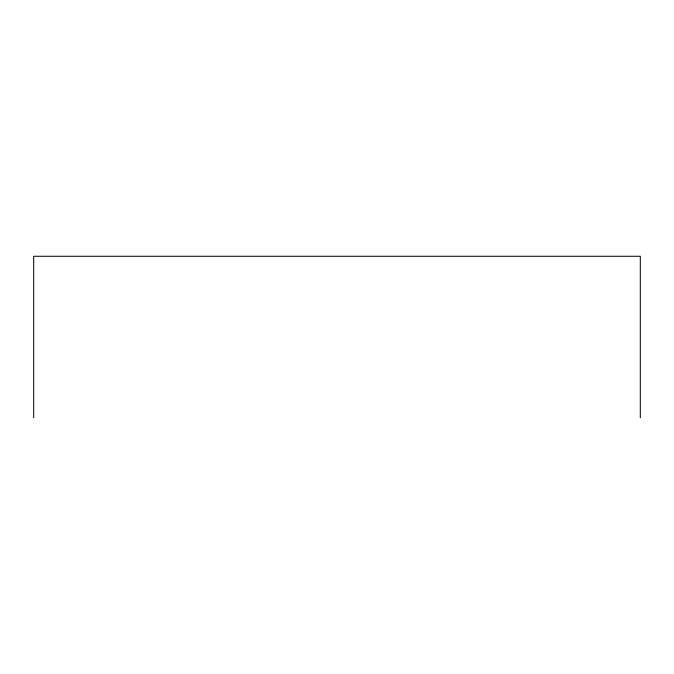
<?xml version="1.0" encoding="UTF-8"?>
<svg xmlns="http://www.w3.org/2000/svg" width="674" height="674" viewBox="0 0 674 674"><rect width="100%" height="100%" fill="white"/><g stroke="black" fill="none" stroke-linecap="round" stroke-linejoin="round"><path stroke-width="1.01" d="M640.3 417.728L640.3 256.272L33.7 256.272L33.7 417.728"/></g></svg>
